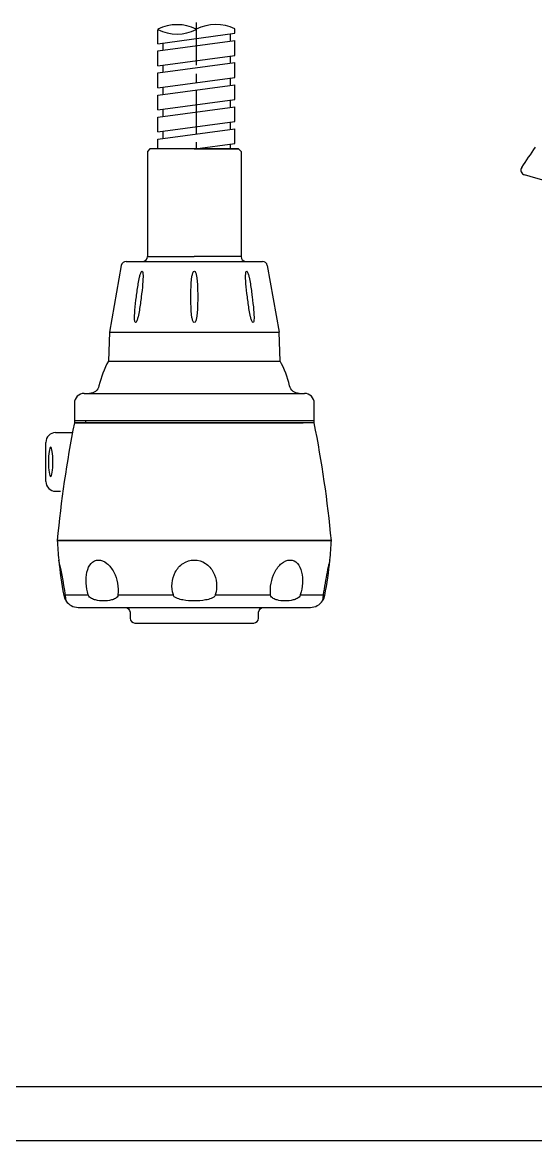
# Model space of a CAD drawing. Extents: x 1183 to 1777, y -825 to -405.
# Drawn here: x 1464.9 to 1569.8, y -825 to -596.3 of the extents above; entities that cross this region are included whole.
import ezdxf

# ---------------------------------------------------------------- set-up
doc = ezdxf.new("R2010")
doc.units = 0
doc.header["$LTSCALE"] = 7
doc.header["$MEASUREMENT"] = 0
doc.linetypes.add('CENTER', pattern=[2, 1.25, -0.25, 0.25, -0.25])
doc.layers.get('0').update_dxf_attribs({"color": 2, "linetype": 'CONTINUOUS'})
for name, color, linetype in [('CL', 1, 'CENTER'), ('D', 2, 'CONTINUOUS'), ('DIM', 2, 'CONTINUOUS'), ('DWG', 7, 'CONTINUOUS')]:
    doc.layers.add(name, color=color, linetype=linetype)

# ---------------------------------------------------------------- blocks, each defined once
blk = doc.blocks.new('BORDER')
blk.add_line((0, 0), (1, 0))
blk = doc.blocks.new('양식')
at = {"color": 4}
blk.add_line((1768, 11), (1219, 11), dxfattribs=at)
at = {"xscale": 594, "yscale": 420, "zscale": 594}
blk.add_blockref('BORDER', (1188, 0), dxfattribs=at)

msp = doc.modelspace()

# ---------------------------------------------------------------- linework, layer by layer
at = {"layer": 'CL'}
msp.add_line((1500.44, -596.34), (1500.44, -622.22), dxfattribs=at)
at = {"layer": 'D'}
for centre, radius, start, end in [((1504.47, -605.43), 8.66, 63.3913, 117.6966), ((1496.53, -605.31), 8.5, 62.5957, 117.4043), ((1496.53, -590.22), 8.5, 242.5957, 297.4043)]:
    msp.add_arc(centre, radius, start, end, dxfattribs=at)
at = {"layer": 'DWG'}
for p, q in [((1492.62, -600.7), (1492.62, -597.77)), ((1492.62, -600.7), (1508.34, -598.58)), ((1507.34, -598.72), (1507.34, -600.21)), ((1508.34, -598.58), (1508.34, -597.69)), ((1492.62, -602.18), (1508.34, -600.06)), ((1493.62, -600.57), (1493.62, -602.05)), ((1508.34, -603.09), (1508.34, -600.06)), ((1492.62, -605.21), (1492.62, -602.18)), ((1492.62, -605.21), (1508.34, -603.09)), ((1507.34, -603.23), (1507.34, -604.72)), ((1492.62, -606.69), (1508.34, -604.57)), ((1493.62, -605.08), (1493.62, -606.56)), ((1508.34, -607.6), (1508.34, -604.57)), ((1492.62, -609.72), (1492.62, -606.69)), ((1492.62, -609.72), (1508.34, -607.6)), ((1507.34, -607.74), (1507.34, -609.23)), ((1492.62, -611.2), (1508.34, -609.08)), ((1493.62, -609.59), (1493.62, -611.07)), ((1508.34, -612.11), (1508.34, -609.08)), ((1492.62, -614.23), (1492.62, -611.2)), ((1492.62, -614.23), (1508.34, -612.11)), ((1507.34, -612.25), (1507.34, -613.74)), ((1492.62, -615.71), (1508.34, -613.59)), ((1493.62, -614.1), (1493.62, -615.58)), ((1508.34, -616.62), (1508.34, -613.59)), ((1492.62, -618.74), (1492.62, -615.71)), ((1492.62, -618.74), (1508.34, -616.62)), ((1507.34, -616.76), (1507.34, -618.25)), ((1492.62, -620.22), (1508.34, -618.1)), ((1493.62, -618.61), (1493.62, -620.08)), ((1508.34, -621.13), (1508.34, -618.1)), ((1492.62, -622.22), (1492.62, -620.22)), ((1500.23, -622.22), (1508.34, -621.13)), ((1507.34, -621.27), (1507.34, -622.22)), ((1490.99, -622.22), (1490.49, -622.72)), ((1490.49, -622.72), (1490.49, -644.23)), ((1500.04, -622.22), (1490.99, -622.22)), ((1509.09, -622.22), (1491.79, -622.22)), ((1500.04, -622.22), (1509.09, -622.22)), ((1509.09, -622.22), (1509.59, -622.72)), ((1509.59, -622.72), (1509.59, -644.23)), ((1490.49, -644.23), (1500.04, -644.23)), ((1509.59, -644.23), (1500.04, -644.23)), ((1485.13, -646.05), (1482.72, -659.72)), ((1486.12, -645.22), (1500.04, -645.22)), ((1500.04, -645.22), (1513.97, -645.22)), ((1514.95, -646.05), (1517.36, -659.72)), ((1482.72, -659.72), (1482.52, -665.59)), ((1482.72, -659.72), (1500.04, -659.72)), ((1500.04, -659.72), (1517.36, -659.72)), ((1517.57, -665.59), (1517.36, -659.72)), ((1482.52, -665.59), (1500.04, -665.59)), ((1500.04, -665.59), (1517.57, -665.59)), ((1477.55, -672.22), (1500.04, -672.22)), ((1500.04, -672.22), (1522.54, -672.22)), ((1475.55, -674.22), (1475.55, -678.22)), ((1524.54, -678.22), (1524.54, -674.22)), ((1524.54, -677.83), (1475.54, -677.83)), ((1475.55, -678.22), (1500.04, -678.22)), ((1524.54, -678.22), (1475.55, -678.22)), ((1500.04, -678.22), (1477.06, -678.22)), ((1471.71, -680.22), (1475.16, -680.22)), ((1469.71, -690.22), (1469.71, -682.22)), ((1471.71, -692.22), (1472.71, -692.22)), ((1528.04, -702.26), (1472.04, -702.26)), ((1472.04, -702.26), (1528.04, -702.26)), ((1473.69, -713.4), (1478.39, -713.4)), ((1484.45, -713.4), (1495.76, -713.4)), ((1504.33, -713.4), (1515.64, -713.4)), ((1521.7, -713.4), (1526.38, -713.4)), ((1476.32, -715.96), (1523.76, -715.96)), ((1486.91, -716.96), (1486.91, -718.16)), ((1513.18, -718.16), (1513.18, -716.96)), ((1487.91, -719.16), (1512.18, -719.16))]:
    msp.add_line(p, q, dxfattribs=at)
at = {"layer": 'DWG', "color": 7, "linetype": 'Continuous'}
msp.add_line((1477.79, -678.23), (1522.29, -678.23), dxfattribs=at)
at = {"layer": 'DWG'}
for centre, radius, start, end in [((1567.77, -626.55), 1, 146.3706, 254.0287), ((1489.49, -644.23), 1, 275.2494, 0.2403), ((1510.59, -644.23), 1, 179.7597, 264.7506), ((1486.12, -646.22), 1, 90, 170), ((1513.97, -646.22), 1, 10, 90), ((1500.04, -675.22), 20, 151.1948, 166.8634), ((1500.04, -675.22), 20, 13.1366, 28.8052), ((1477.55, -674.22), 2, 90, 180), ((1522.54, -674.22), 2, 0, 90), ((1709.28, -724.56), 238.28, 168.7874, 174.6316), ((1290.81, -724.56), 238.28, 5.3684, 11.2126), ((1471.71, -682.22), 2, 90, 180), ((1471.71, -690.22), 2, 180, 270), ((1560.94, -697.43), 89.03, 183.1142, 185.7034), ((1439.15, -697.43), 89.03, 354.2966, 356.8858), ((1560.94, -697.43), 89.03, 185.7034, 190.4042), ((1414.17, -720.92), 60, 6.0074, 14.1253), ((1439.15, -697.43), 89.03, 349.5958, 354.2966), ((1476.33, -712.96), 3, 190.4042, 213.9316), ((1476.32, -712.96), 3, 213.9515, 270), ((1523.76, -712.96), 3, 270, 326.0685), ((1523.76, -712.96), 3, 326.0684, 349.5958), ((1523.76, -712.96), 3, 326.0485, 326.0664), ((1487.91, -718.16), 1, 180, 270), ((1512.18, -718.16), 1, 270, 0)]:
    msp.add_arc(centre, radius, start, end, dxfattribs=at)
at = {"layer": 'DWG', "extrusion": (0, 0, -1)}
for centre, radius, start, end in [((-1478.62, -670.22), 2, 193.1366, 270), ((-1521.47, -670.22), 2, 270, 346.8634), ((-1485.91, -716.96), 1, 90, 180), ((-1514.18, -716.96), 1, 0, 90)]:
    msp.add_arc(centre, radius, start, end, dxfattribs=at)
at = {"layer": 'DWG', "color": 7, "linetype": 'Continuous'}
msp.add_arc((1499.79, -678.26), 22, 178.8792, 179.9211, dxfattribs=at)
at = {"layer": 'DWG', "extrusion": (0, 0, -1)}
msp.add_ellipse((1470.7, -686.22), major_axis=(0, 3), ratio=0.153831, dxfattribs=at)
at = {"layer": 'DWG'}
for points in [[(1566.93, -626), (1569.76, -621.85)], [(1611.65, -641.75), (1601.42, -638.16), (1586.24, -633.16), (1567.49, -627.51)]]:
    msp.add_spline(points, degree=3, dxfattribs=at)
for points, knots in [([(1488.04, -657.74), (1488.13, -657.74), (1488.19, -657.61), (1488.29, -657.41), (1488.33, -657.3), (1488.44, -656.98), (1488.5, -656.75), (1488.66, -656.09), (1488.74, -655.64), (1488.97, -654.29), (1489.09, -653.39), (1489.32, -651.59), (1489.42, -650.69), (1489.53, -649.34), (1489.56, -648.89), (1489.57, -648.22), (1489.56, -648), (1489.54, -647.67), (1489.52, -647.56), (1489.48, -647.36), (1489.44, -647.23), (1489.28, -647.21), (1489.21, -647.34), (1489.11, -647.54), (1489.07, -647.65), (1488.97, -647.97), (1488.91, -648.2), (1488.75, -648.87), (1488.67, -649.32), (1488.45, -650.67), (1488.33, -651.58), (1488.1, -653.38), (1488, -654.29), (1487.88, -655.64), (1487.85, -656.09), (1487.84, -656.76), (1487.84, -656.98), (1487.87, -657.31), (1487.88, -657.41), (1487.93, -657.61), (1487.96, -657.74), (1488.04, -657.74)], [0, 0, 0, 0, 0.015625, 0.015625, 0.03125, 0.03125, 0.0625, 0.0625, 0.125, 0.125, 0.25, 0.25, 0.375, 0.375, 0.4375, 0.4375, 0.46875, 0.46875, 0.484375, 0.484375, 0.5, 0.5, 0.515625, 0.515625, 0.53125, 0.53125, 0.5625, 0.5625, 0.625, 0.625, 0.75, 0.75, 0.875, 0.875, 0.9375, 0.9375, 0.96875, 0.96875, 0.984375, 0.984375, 1, 1, 1, 1]), ([(1500.04, -657.74), (1500.16, -657.74), (1500.23, -657.61), (1500.34, -657.41), (1500.37, -657.3), (1500.47, -656.98), (1500.51, -656.75), (1500.61, -656.09), (1500.65, -655.64), (1500.73, -654.29), (1500.74, -653.39), (1500.74, -651.59), (1500.73, -650.69), (1500.65, -649.34), (1500.61, -648.89), (1500.51, -648.22), (1500.47, -648), (1500.38, -647.67), (1500.34, -647.56), (1500.24, -647.36), (1500.17, -647.23), (1499.94, -647.21), (1499.86, -647.34), (1499.76, -647.54), (1499.72, -647.65), (1499.62, -647.97), (1499.58, -648.2), (1499.47, -648.87), (1499.44, -649.32), (1499.36, -650.67), (1499.34, -651.58), (1499.34, -653.38), (1499.36, -654.29), (1499.44, -655.64), (1499.47, -656.09), (1499.58, -656.76), (1499.62, -656.98), (1499.72, -657.31), (1499.75, -657.41), (1499.86, -657.61), (1499.93, -657.74), (1500.04, -657.74)], [0, 0, 0, 0, 0.015625, 0.015625, 0.03125, 0.03125, 0.0625, 0.0625, 0.125, 0.125, 0.25, 0.25, 0.375, 0.375, 0.4375, 0.4375, 0.46875, 0.46875, 0.484375, 0.484375, 0.5, 0.5, 0.515625, 0.515625, 0.53125, 0.53125, 0.5625, 0.5625, 0.625, 0.625, 0.75, 0.75, 0.875, 0.875, 0.9375, 0.9375, 0.96875, 0.96875, 0.984375, 0.984375, 1, 1, 1, 1]), ([(1512.04, -657.74), (1512.13, -657.74), (1512.16, -657.61), (1512.21, -657.41), (1512.22, -657.3), (1512.25, -656.98), (1512.25, -656.75), (1512.23, -656.09), (1512.2, -655.64), (1512.09, -654.29), (1511.98, -653.39), (1511.76, -651.59), (1511.64, -650.69), (1511.42, -649.34), (1511.34, -648.89), (1511.18, -648.22), (1511.13, -648), (1511.02, -647.67), (1510.98, -647.56), (1510.89, -647.36), (1510.82, -647.23), (1510.66, -647.21), (1510.62, -647.34), (1510.57, -647.54), (1510.55, -647.65), (1510.52, -647.97), (1510.52, -648.2), (1510.53, -648.87), (1510.56, -649.32), (1510.67, -650.67), (1510.77, -651.58), (1511, -653.38), (1511.12, -654.29), (1511.34, -655.64), (1511.43, -656.09), (1511.59, -656.76), (1511.65, -656.98), (1511.76, -657.31), (1511.8, -657.41), (1511.9, -657.61), (1511.96, -657.74), (1512.04, -657.74)], [0, 0, 0, 0, 0.015625, 0.015625, 0.03125, 0.03125, 0.0625, 0.0625, 0.125, 0.125, 0.25, 0.25, 0.375, 0.375, 0.4375, 0.4375, 0.46875, 0.46875, 0.484375, 0.484375, 0.5, 0.5, 0.515625, 0.515625, 0.53125, 0.53125, 0.5625, 0.5625, 0.625, 0.625, 0.75, 0.75, 0.875, 0.875, 0.9375, 0.9375, 0.96875, 0.96875, 0.984375, 0.984375, 1, 1, 1, 1]), ([(1478.39, -713.4), (1477.91, -711.85), (1477.79, -710.16), (1478.28, -708.05), (1478.56, -707.42), (1479.35, -706.54), (1479.88, -706.28), (1481.02, -706.27), (1481.63, -706.52), (1482.74, -707.41), (1483.22, -708.03), (1484.33, -710.14), (1484.63, -711.85), (1484.45, -713.4)], [0, 0, 0, 0, 0.25, 0.25, 0.375, 0.375, 0.5, 0.5, 0.625, 0.625, 0.75, 0.75, 1, 1, 1, 1]), ([(1495.76, -713.4), (1495.29, -711.85), (1495.42, -710.16), (1496.54, -708.05), (1497.08, -707.42), (1498.4, -706.54), (1499.21, -706.28), (1500.84, -706.27), (1501.64, -706.52), (1503, -707.41), (1503.53, -708.03), (1504.66, -710.14), (1504.8, -711.85), (1504.33, -713.4)], [0, 0, 0, 0, 0.25, 0.25, 0.375, 0.375, 0.5, 0.5, 0.625, 0.625, 0.75, 0.75, 1, 1, 1, 1]), ([(1515.64, -713.4), (1515.46, -711.85), (1515.76, -710.16), (1516.86, -708.05), (1517.33, -707.42), (1518.42, -706.54), (1519.03, -706.28), (1520.19, -706.27), (1520.71, -706.52), (1521.52, -707.41), (1521.8, -708.03), (1522.29, -710.14), (1522.18, -711.85), (1521.7, -713.4)], [0, 0, 0, 0, 0.25, 0.25, 0.375, 0.375, 0.5, 0.5, 0.625, 0.625, 0.75, 0.75, 1, 1, 1, 1]), ([(1527.73, -706.27), (1527.73, -706.27), (1527.73, -706.27), (1527.74, -706.27), (1527.67, -706.52), (1527.46, -707.41), (1527.32, -708.03), (1526.89, -710.14), (1526.6, -711.85), (1526.38, -713.4)], [0.0000386, 0.0000386, 0.0000386, 0.0000386, 0.0001562, 0.0001562, 0.2501172, 0.2501172, 0.5000781, 0.5000781, 1, 1, 1, 1]), ([(1484.45, -713.4), (1484.46, -713.6), (1484.37, -713.76), (1484.16, -713.99), (1484.04, -714.08), (1483.67, -714.29), (1483.41, -714.38), (1482.61, -714.59), (1482.06, -714.64), (1480.96, -714.64), (1480.41, -714.59), (1479.58, -714.38), (1479.31, -714.29), (1478.91, -714.07), (1478.78, -713.99), (1478.53, -713.75), (1478.42, -713.59), (1478.39, -713.4)], [0, 0, 0, 0, 0.0625, 0.0625, 0.125, 0.125, 0.25, 0.25, 0.5, 0.5, 0.75, 0.75, 0.875, 0.875, 0.9375, 0.9375, 1, 1, 1, 1]), ([(1504.33, -713.4), (1504.31, -713.6), (1504.16, -713.76), (1503.85, -713.99), (1503.67, -714.08), (1503.13, -714.29), (1502.74, -714.38), (1501.59, -714.59), (1500.82, -714.64), (1499.27, -714.64), (1498.48, -714.59), (1497.33, -714.38), (1496.95, -714.29), (1496.41, -714.07), (1496.23, -713.99), (1495.92, -713.75), (1495.77, -713.59), (1495.76, -713.4)], [0, 0, 0, 0, 0.0625, 0.0625, 0.125, 0.125, 0.25, 0.25, 0.5, 0.5, 0.75, 0.75, 0.875, 0.875, 0.9375, 0.9375, 1, 1, 1, 1]), ([(1521.7, -713.4), (1521.67, -713.6), (1521.55, -713.76), (1521.31, -713.99), (1521.17, -714.08), (1520.77, -714.29), (1520.5, -714.38), (1519.67, -714.59), (1519.12, -714.64), (1518.03, -714.64), (1517.47, -714.59), (1516.67, -714.38), (1516.41, -714.29), (1516.04, -714.07), (1515.92, -713.99), (1515.72, -713.75), (1515.63, -713.59), (1515.64, -713.4)], [0, 0, 0, 0, 0.0625, 0.0625, 0.125, 0.125, 0.25, 0.25, 0.5, 0.5, 0.75, 0.75, 0.875, 0.875, 0.9375, 0.9375, 1, 1, 1, 1]), ([(1526.38, -713.4), (1526.36, -713.6), (1526.34, -713.76), (1526.31, -713.99), (1526.3, -714.08), (1526.28, -714.29), (1526.27, -714.38), (1526.25, -714.57), (1526.25, -714.63), (1526.25, -714.64)], [0, 0, 0, 0, 0.1249727, 0.1249727, 0.2499453, 0.2499453, 0.4998907, 0.4998907, 0.9317874, 0.9317874, 0.9317874, 0.9317874]), ([(1526.25, -714.64), (1526.25, -714.64), (1526.25, -714.64), (1526.25, -714.64), (1526.25, -714.64), (1526.25, -714.64)], [0.93178738, 0.93178738, 0.93178738, 0.93178738, 0.9997813, 0.9997813, 1, 1, 1, 1])]:
    msp.add_open_spline(points, degree=3, knots=knots, dxfattribs=at)
for points in [[(1472.35, -706.27), (1472.35, -706.27), (1472.35, -706.27), (1472.35, -706.27)], [(1527.73, -706.27), (1527.73, -706.27), (1527.73, -706.27), (1527.73, -706.27)]]:
    msp.add_open_spline(points, degree=3, dxfattribs=at)

# ---------------------------------------------------------------- block references
at = {"layer": 'DIM'}
msp.add_blockref('양식', (-5, -825), dxfattribs=at)

doc.saveas('drawing.dxf')
